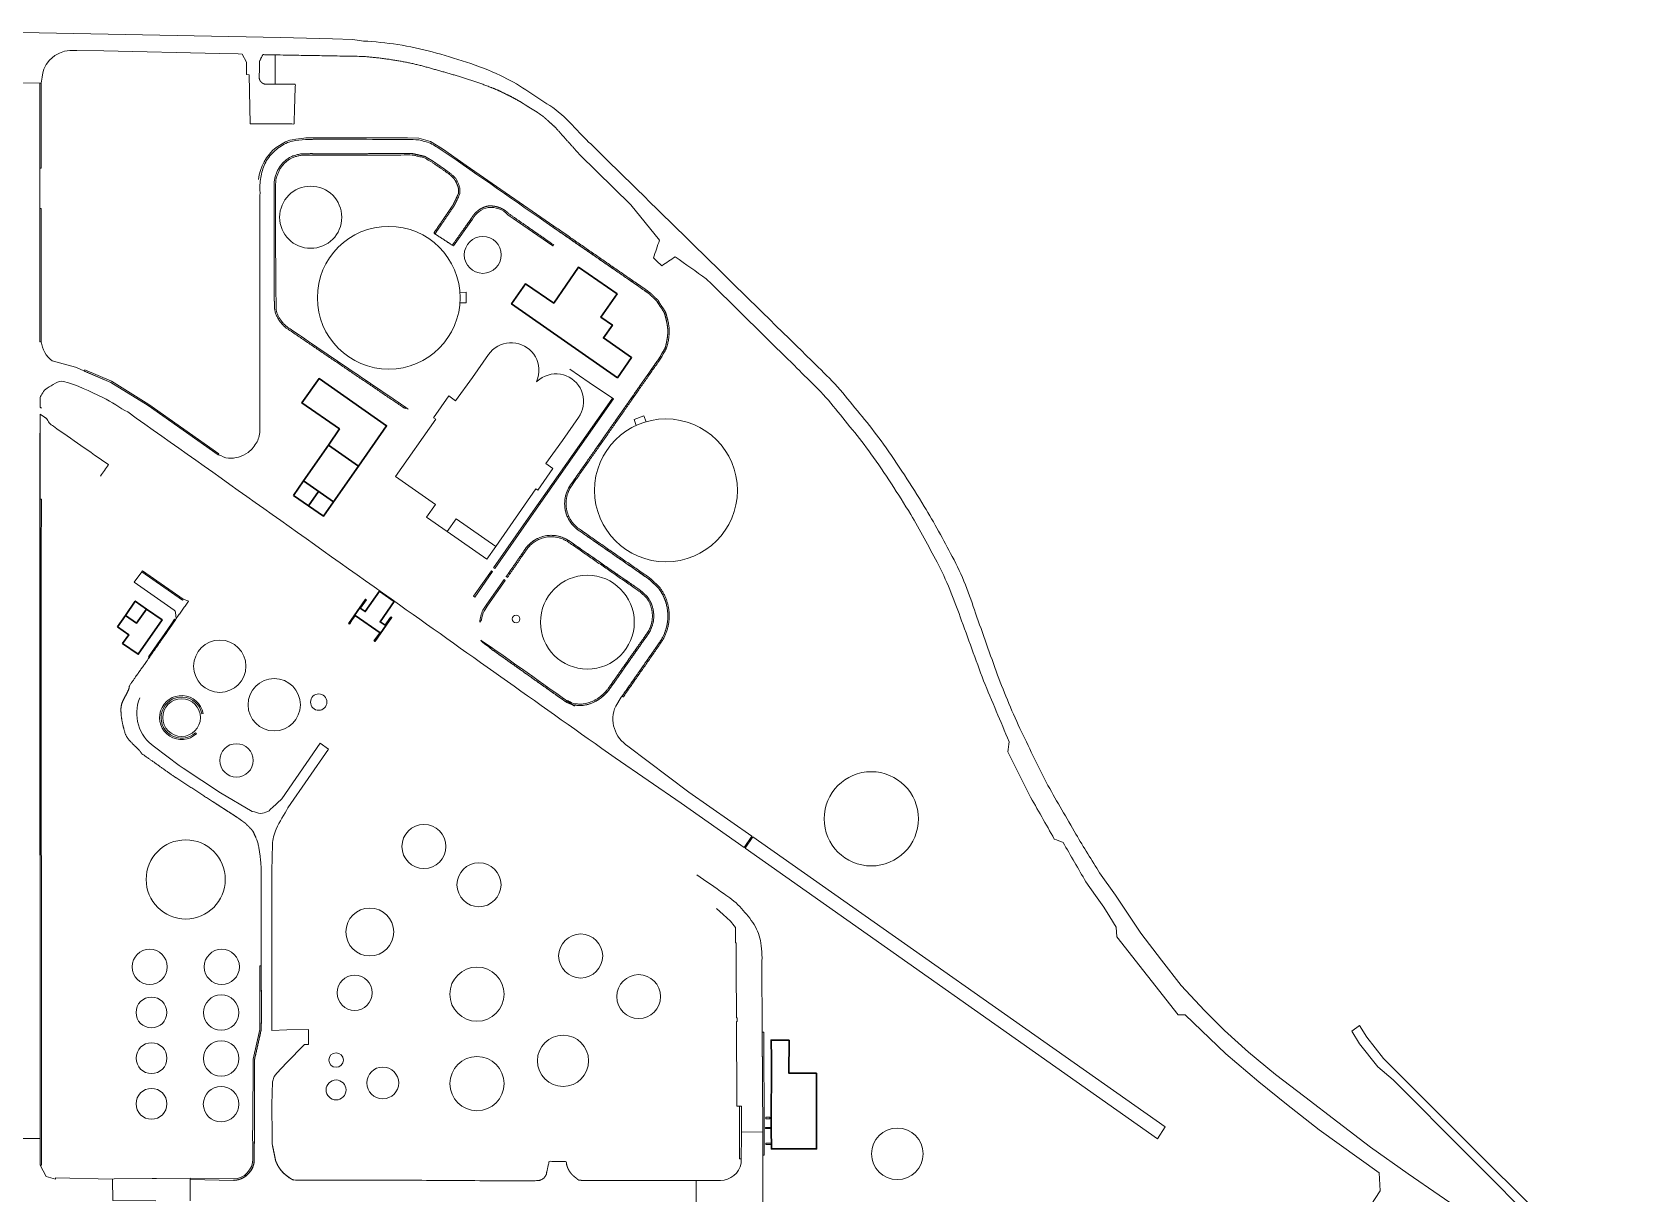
# Model space of a CAD drawing. Header units: millimetres. Extents: x 0 to 840, y 0 to 594.
# Drawn here: x 747.36 to 774.52, y 201.6 to 221.41 of the extents above; entities that cross this region are included whole.
import ezdxf

# ---------------------------------------------------------------- set-up
doc = ezdxf.new("R2010")
doc.units = ezdxf.units.MM
doc.layers.add('AC-0000-BESTAAND-co-06', color=1, linetype='Continuous')

msp = doc.modelspace()

# ---------------------------------------------------------------- linework, layer by layer
at = {"layer": 'AC-0000-BESTAAND-co-06', "linetype": 'Continuous', "lineweight": 13, "transparency": 33554687}
for p, q in [((751.508, 220.518), (751.509, 221.018)), ((747.107, 220.539), (747.518, 220.533)), ((759.82, 204.37), (759.814, 205.519)), ((759.386, 203.086), (759.464, 203.086)), ((747.493, 202.534), (747.104, 202.535)), ((759.464, 202.646), (759.828, 202.64)), ((750.061, 201.467), (750.062, 201.831)), ((758.693, 201.814), (758.692, 201.449)), ((770.204, 201.395), (770.36, 201.639))]:
    msp.add_line(p, q, dxfattribs=at)
at = {"layer": 'AC-0000-BESTAAND-co-06', "linetype": 'Continuous', "lineweight": 30, "transparency": 33554687}
for p, q in [((751.991, 213.75), (752.504, 213.393)), ((752.247, 213.571), (752.077, 213.325)), ((748.819, 211.259), (748.954, 211.454)), ((749.584, 211.378), (749.315, 211.565))]:
    msp.add_line(p, q, dxfattribs=at)
at = {"layer": 'AC-0000-BESTAAND-co-06', "linetype": 'Continuous', "lineweight": 13, "transparency": 33554687, "flags": 128}
for points in [[(752.488, 221.294), (751.599, 221.315), (746.598, 221.411)], [(753.019, 221.253), (752.837, 221.28), (752.489, 221.294)], [(747.518, 220.533), (747.534, 220.639), (747.547, 220.712), (747.566, 220.773), (747.602, 220.854), (747.662, 220.93), (747.753, 221.005), (747.831, 221.048), (747.918, 221.079), (748.009, 221.091), (748.124, 221.092), (748.589, 221.088), (750.558, 221.041), (750.88, 221.033), (750.947, 221.032), (751.02, 220.895), (751.019, 220.684), (751.064, 220.675), (751.081, 219.84)], [(747.494, 220.533), (747.495, 216.125), (747.519, 216.125)], [(756.702, 219.319), (757.576, 218.46), (758.067, 217.857)], [(754.66, 216.961), (754.769, 216.97), (754.77, 216.79), (754.661, 216.789)], [(755.256, 212.255), (755.845, 213.099), (757.284, 215.148), (756.869, 215.429), (756.539, 215.659)], [(747.606, 214.814), (747.498, 214.891), (747.501, 202.076), (747.603, 201.884), (747.763, 201.841), (747.763, 201.859), (748.736, 201.837)], [(757.839, 214.758), (757.8, 214.859), (757.632, 214.796), (757.67, 214.695)], [(755.275, 212.631), (754.595, 213.105), (754.442, 212.885)], [(754.914, 211.768), (755.22, 212.203)], [(751.12, 208.111), (750.578, 208.428), (749.938, 208.848), (749.873, 208.895), (749.45, 209.216)], [(751.724, 208.172), (752.42, 209.174), (752.276, 209.275), (751.622, 208.325), (751.461, 208.175)], [(759.642, 207.688), (758.569, 208.443), (757.528, 209.227)], [(759.642, 207.688), (759.51, 207.498), (758.436, 208.254), (757.311, 209.024)], [(751.466, 207.552), (751.453, 207.096), (751.453, 204.684), (751.455, 204.374), (751.708, 204.384), (751.709, 204.389), (752.08, 204.39), (752.079, 204.136)], [(766.694, 202.729), (759.66, 207.676), (759.53, 207.483)], [(766.694, 202.729), (766.561, 202.529), (759.53, 207.483)], [(766.279, 206.034), (765.847, 206.682), (765.575, 207.063)], [(765.341, 206.91), (765.507, 206.679), (765.646, 206.478), (765.748, 206.314), (765.86, 206.139)], [(759.04, 206.456), (759.151, 206.355), (759.276, 206.241), (759.342, 206.162), (759.364, 206.13), (759.361, 205.869), (759.372, 205.871), (759.374, 205.758), (759.374, 205.439)], [(770.343, 201.948), (769.322, 202.679), (768.764, 203.116), (768.293, 203.499), (767.728, 203.976), (767.037, 204.642), (766.916, 204.643), (765.868, 205.974), (765.86, 206.139)], [(771.894, 201.204), (770.841, 201.928), (770.196, 202.387), (769.64, 202.814), (769.075, 203.242), (768.576, 203.624), (768.113, 204.005), (767.703, 204.377), (767.362, 204.719), (766.968, 205.144), (766.631, 205.573), (766.279, 206.034)], [(774.523, 199.795), (770.418, 203.897), (770.136, 204.26), (770.007, 204.461), (769.879, 204.362), (770.009, 204.145), (770.323, 203.757), (770.581, 203.535), (774.419, 199.68)], [(759.459, 202.186), (759.429, 202.186), (759.434, 203.086)], [(759.464, 203.086), (759.464, 202.646), (759.458, 202.11)], [(749.475, 201.467), (748.74, 201.473), (748.735, 201.834)], [(748.736, 201.837), (748.764, 201.847), (749.409, 201.85), (749.487, 201.852), (750.063, 201.855), (750.062, 201.831), (750.804, 201.819)], [(770.36, 201.639), (770.343, 201.948), (770.344, 201.93)]]:
    msp.add_lwpolyline(points, dxfattribs=at)
for points in [[(747.518, 220.533), (747.519, 219.088), (747.495, 219.088), (747.494, 220.533)], [(747.519, 218.398), (747.519, 216.125), (747.495, 216.125), (747.495, 218.398)], [(755.123, 212.413), (755.275, 212.631), (755.958, 213.614), (755.993, 213.591), (756.248, 213.962), (756.128, 214.045), (756.412, 214.44), (756.687, 214.833), (756.715, 214.878), (756.737, 214.926), (756.755, 214.976), (756.766, 215.028), (756.771, 215.081), (756.771, 215.134), (756.765, 215.186), (756.753, 215.238), (756.735, 215.288), (756.711, 215.336), (756.683, 215.38), (756.649, 215.421), (756.612, 215.459), (756.57, 215.491), (756.525, 215.519), (756.477, 215.542), (756.427, 215.559), (756.375, 215.571), (756.322, 215.576), (756.269, 215.576), (756.217, 215.569), (756.165, 215.557), (756.115, 215.539), (756.067, 215.516), (756.023, 215.487), (755.982, 215.454), (755.967, 215.439), (755.976, 215.458), (755.993, 215.508), (756.004, 215.56), (756.01, 215.613), (756.01, 215.666), (756.003, 215.718), (755.991, 215.77), (755.973, 215.82), (755.95, 215.867), (755.921, 215.912), (755.888, 215.953), (755.85, 215.99), (755.808, 216.023), (755.763, 216.051), (755.715, 216.074), (755.665, 216.091), (755.613, 216.102), (755.561, 216.108), (755.508, 216.107), (755.455, 216.101), (755.403, 216.089), (755.354, 216.071), (755.306, 216.048), (755.261, 216.019), (755.22, 215.986), (755.183, 215.948), (755.15, 215.906), (755.15, 215.906), (754.875, 215.513), (754.588, 215.115), (754.47, 215.199), (754.211, 214.829), (754.248, 214.805), (753.565, 213.823), (754.244, 213.35), (754.094, 213.131), (754.442, 212.885)], [(750.54, 214.193), (749.344, 215.035), (748.704, 215.428), (748.252, 215.624), (748.262, 215.646), (748.715, 215.45), (749.357, 215.055), (750.551, 214.215)], [(757.284, 215.148), (755.845, 213.099), (755.256, 212.255), (755.236, 212.268), (755.826, 213.113), (757.251, 215.142), (757.264, 215.162)], [(747.501, 202.076), (747.525, 202.076), (747.52, 212.648), (747.525, 213.273), (747.522, 213.437), (747.497, 213.437), (747.497, 213.275), (747.496, 212.648)], [(749.246, 212.215), (749.236, 212.201), (749.931, 211.716), (749.942, 211.731)], [(755.22, 212.203), (754.914, 211.768), (754.894, 211.782), (755.2, 212.217)], [(749.348, 210.75), (749.541, 211.026), (749.574, 211.073), (749.741, 211.314), (749.792, 211.391), (749.807, 211.381), (749.756, 211.304), (749.589, 211.063), (749.556, 211.016), (749.362, 210.74)], [(759.852, 202.251), (759.852, 202.64), (759.846, 204.345), (759.82, 204.345), (759.828, 202.64), (759.828, 202.251)]]:
    msp.add_lwpolyline(points, close=True, dxfattribs=at)
for points in [[(751.226, 218.89, -0.203236), (751.528, 219.439), (751.528, 219.439), (751.686, 219.535), (751.76, 219.561), (751.797, 219.571), (751.861, 219.582), (751.955, 219.594), (751.997, 219.599), (752.035, 219.602), (752.06, 219.603), (752.099, 219.604), (752.172, 219.604), (752.306, 219.604), (753.434, 219.604), (753.769, 219.604), (753.962, 219.598), (754.161, 219.539), (754.362, 219.417), (754.771, 219.133), (756.263, 218.098)], [(754.532, 217.772), (754.552, 217.759), (754.877, 218.216), (754.877, 218.216, -0.223186), (755.148, 218.416), (755.145, 218.416, -0.222022), (755.48, 218.291), (755.481, 218.29), (756.245, 217.758)], [(747.519, 216.125, 0.216617), (747.708, 215.798), (747.708, 215.798), (748.105, 215.688), (748.704, 215.428), (749.344, 215.035), (750.54, 214.193)], [(749.823, 211.405), (749.809, 211.504), (749.809, 211.504, 0.236848), (749.786, 211.545), (749.786, 211.545), (749.106, 212.023), (749.236, 212.201), (749.931, 211.716), (749.942, 211.731), (750.035, 211.701)], [(755, 211.342, -0.092263), (755.054, 211.544), (755.054, 211.544), (755.109, 211.63), (755.12, 211.645), (755.415, 212.068)], [(755.257, 210.84), (755.245, 210.849), (755.245, 210.849, -0.092157), (755.112, 210.964)], [(757.528, 209.227, -0.173025), (757.296, 209.524), (757.296, 209.524, -0.190595), (757.32, 209.908), (757.32, 209.908), (757.415, 210.059)], [(759.937, 200.758, -0.36579), (759.827, 200.837), (759.827, 200.837), (759.828, 202.64), (759.82, 204.37)], [(751.825, 201.823, -0.20507), (751.517, 202.158), (751.517, 202.158), (751.458, 202.444), (751.461, 202.555), (751.455, 203.11), (751.464, 203.498), (751.494, 203.589), (751.537, 203.646), (751.704, 203.821), (752.009, 204.136), (752.079, 204.136)], [(759.063, 201.819), (759.105, 201.819), (759.105, 201.819, 0.366024), (759.458, 202.11)]]:
    msp.add_lwpolyline(points, format="xyb", dxfattribs=at)
at = {"layer": 'AC-0000-BESTAAND-co-06', "linetype": 'Continuous', "lineweight": 30, "transparency": 33554687, "flags": 128}
for points in [[(755.783, 217.114), (756.262, 216.783), (756.687, 217.399), (757.342, 216.94), (757.065, 216.545), (757.263, 216.409), (757.109, 216.19), (757.59, 215.853), (757.348, 215.511), (755.543, 216.771), (755.781, 217.115)], [(749.315, 211.565), (749.145, 211.324), (748.954, 211.454), (749.123, 211.699)], [(748.819, 211.259), (748.954, 211.454), (749.145, 211.324), (749.315, 211.565), (749.584, 211.378), (749.174, 210.793), (748.907, 210.977), (749.011, 211.127)]]:
    msp.add_lwpolyline(points, close=True, dxfattribs=at)
for points in [[(752.93, 214.004), (753.41, 214.692), (752.259, 215.496), (751.967, 215.082), (752.607, 214.636), (752.418, 214.361), (752.93, 214.004)], [(751.822, 213.503), (752.332, 213.147), (752.504, 213.393), (752.93, 214.004), (752.418, 214.361), (751.991, 213.75), (751.822, 213.503)], [(753.54, 211.695), (753.3, 211.344), (753.385, 211.287), (753.484, 211.428), (753.495, 211.423), (753.21, 211.012), (753.199, 211.02), (753.244, 211.084), (753.299, 211.161), (752.875, 211.455), (752.82, 211.379), (752.776, 211.312), (752.765, 211.319), (753.05, 211.73), (753.06, 211.723), (752.961, 211.58), (753.046, 211.521), (753.289, 211.869), (753.54, 211.695)], [(759.977, 203.897), (759.971, 204.211), (760.276, 204.21), (760.275, 203.646), (760.744, 203.646), (760.745, 202.356), (759.975, 202.355), (759.974, 202.703), (759.977, 203.897)]]:
    msp.add_lwpolyline(points, dxfattribs=at)
at = {"layer": 'AC-0000-BESTAAND-co-06', "linetype": 'Continuous', "lineweight": 13, "transparency": 33554687, "flags": 128}
for points in [[(755.415, 212.068), (755.12, 211.645), (755.109, 211.63), (755.054, 211.544), (755.054, 211.544, 0.092263), (755, 211.342), (755, 211.342), (755.029, 211.383), (755.029, 211.383, -0.072184), (755.075, 211.534), (755.074, 211.531), (755.129, 211.616), (755.14, 211.631), (755.14, 211.632), (755.434, 212.054)], [(750.168, 209.438, -3.863551), (750.281, 209.784), (750.281, 209.784), (750.258, 209.779), (750.258, 209.779, 3.858453), (750.152, 209.455), (750.152, 209.455), (750.168, 209.438), (750.168, 209.438)], [(751.154, 202.178, -0.402919), (750.804, 201.819), (750.804, 201.819), (750.062, 201.831), (750.063, 201.855), (750.799, 201.843), (750.799, 201.843, 0.402919), (751.13, 202.182), (751.13, 202.182), (751.126, 202.418), (751.125, 202.553), (751.131, 202.787), (751.135, 203.885), (751.248, 204.395), (751.248, 204.582), (751.248, 204.931), (751.248, 205.481), (751.273, 205.481), (751.275, 204.592), (751.272, 204.392), (751.159, 203.883), (751.155, 202.787), (751.154, 202.178)]]:
    msp.add_lwpolyline(points, format="xyb", close=True, dxfattribs=at)
at = {"layer": 'AC-0000-BESTAAND-co-06', "linetype": 'Continuous', "lineweight": 0, "transparency": 33554687, "flags": 128}
for points in [[(759.374, 205.439), (759.378, 204.59), (759.391, 204.59), (759.391, 204.53), (759.379, 204.53), (759.386, 203.158), (759.386, 203.086)], [(759.971, 202.703), (759.877, 202.705), (759.877, 202.722), (759.972, 202.721), (759.971, 202.703)], [(759.95, 202.898), (759.883, 202.898), (759.883, 202.868), (759.893, 202.868), (759.95, 202.867), (759.95, 202.898)], [(759.97, 202.431), (759.878, 202.433), (759.878, 202.452), (759.971, 202.451), (759.97, 202.431)]]:
    msp.add_lwpolyline(points, dxfattribs=at)
at = {"layer": 'AC-0000-BESTAAND-co-06', "linetype": 'Continuous', "lineweight": 13, "transparency": 33554687}
for centre, radius in [((752.116, 218.248), 0.53), ((753.448, 216.875), 1.218), ((755.051, 217.606), 0.315), ((758.176, 213.589), 1.219), ((756.837, 211.34), 0.8), ((755.62, 211.395), 0.066), ((750.565, 210.589), 0.446), ((751.494, 209.932), 0.446), ((749.913, 209.713), 0.321), ((752.253, 209.977), 0.14), ((750.85, 208.983), 0.285), ((761.68, 207.986), 0.804), ((754.048, 207.514), 0.376), ((749.984, 206.952), 0.675), ((754.987, 206.862), 0.376), ((753.124, 206.056), 0.408), ((756.722, 205.646), 0.376), ((749.369, 205.461), 0.3), ((750.599, 205.461), 0.3), ((754.952, 204.995), 0.462), ((752.865, 205.018), 0.3), ((757.711, 204.953), 0.375), ((749.399, 204.683), 0.263), ((750.589, 204.68), 0.302), ((756.421, 203.858), 0.437), ((749.401, 203.903), 0.263), ((750.589, 203.898), 0.302), ((752.549, 203.871), 0.124), ((753.346, 203.481), 0.271), ((754.953, 203.469), 0.462), ((752.549, 203.361), 0.17), ((749.4, 203.124), 0.263), ((750.587, 203.119), 0.303), ((762.124, 202.271), 0.44)]:
    msp.add_circle(centre, radius, dxfattribs=at)
at = {"layer": 'AC-0000-BESTAAND-co-06', "linetype": 'Continuous', "lineweight": 13, "transparency": 33554687, "extrusion": (0, 0, -1)}
msp.add_arc((-749.838, 209.787), 0.69, 304.2403, 22.2294, dxfattribs=at)
at = {"layer": 'AC-0000-BESTAAND-co-06', "linetype": 'Continuous', "lineweight": 13, "transparency": 33554687}
for points, knots in [([(753.019, 221.253), (753.392, 221.236), (753.815, 221.173), (754.189, 221.07), (754.577, 220.963), (754.974, 220.842), (755.352, 220.667), (755.656, 220.527), (755.918, 220.33), (756.198, 220.152), (756.468, 219.98), (756.699, 219.669), (756.894, 219.498), (758.097, 218.317), (759.301, 217.136), (760.505, 215.956), (760.723, 215.727), (761.017, 215.476), (761.235, 215.203), (761.453, 214.929), (761.683, 214.665), (761.886, 214.379), (762.132, 214.032), (762.361, 213.677), (762.583, 213.315), (762.755, 213.036), (762.905, 212.746), (763.062, 212.461), (763.229, 212.156), (763.359, 211.798), (763.457, 211.494), (763.583, 211.142), (763.708, 210.79), (763.834, 210.438), (763.954, 210.123), (764.091, 209.784), (764.245, 209.469), (764.394, 209.164), (764.531, 208.852), (764.694, 208.554), (764.848, 208.274), (765.012, 208.002), (765.171, 207.725), (765.3, 207.501), (765.446, 207.28), (765.575, 207.063)], [0, 0, 0, 0, 0.054295, 0.054295, 0.054295, 0.110746, 0.110746, 0.110746, 0.156202, 0.156202, 0.156202, 0.2, 0.2, 0.2, 0.4, 0.4, 0.4, 0.438894, 0.438894, 0.438894, 0.477804, 0.477804, 0.477804, 0.524969, 0.524969, 0.524969, 0.561275, 0.561275, 0.561275, 0.6, 0.6, 0.6, 0.8, 0.8, 0.8, 0.85536, 0.85536, 0.85536, 0.90893, 0.90893, 0.90893, 0.959218, 0.959218, 0.959218, 1, 1, 1, 1]), ([(751.251, 218.618), (751.252, 218.678), (751.25, 218.74), (751.25, 218.8), (751.251, 218.882), (751.269, 218.965), (751.291, 219.046), (751.313, 219.127), (751.349, 219.198), (751.4, 219.267), (751.452, 219.339), (751.511, 219.393), (751.585, 219.443), (751.655, 219.491), (751.725, 219.532), (751.806, 219.548), (751.879, 219.563), (751.953, 219.572), (752.027, 219.574), (752.066, 219.575), (752.107, 219.577), (752.146, 219.577), (752.156, 219.577), (752.165, 219.578), (752.174, 219.579), (752.705, 219.578), (753.235, 219.577), (753.766, 219.576), (753.831, 219.574), (753.895, 219.572), (753.96, 219.57), (754.026, 219.551), (754.093, 219.531), (754.159, 219.512), (754.226, 219.471), (754.293, 219.43), (754.36, 219.389), (754.99, 218.952), (755.62, 218.515), (756.249, 218.078)], [0, 0, 0, 0, 0.060027, 0.060027, 0.060027, 0.141942, 0.141942, 0.141942, 0.222926, 0.222926, 0.222926, 0.306904, 0.306904, 0.306904, 0.387497, 0.387497, 0.387497, 0.460643, 0.460643, 0.460643, 0.5, 0.5, 0.5, 0.583333, 0.583333, 0.583333, 0.666667, 0.666667, 0.666667, 0.75, 0.75, 0.75, 0.833333, 0.833333, 0.833333, 0.916667, 0.916667, 0.916667, 1, 1, 1, 1]), ([(750.54, 214.193), (750.595, 214.19), (750.653, 214.137), (750.713, 214.136), (750.77, 214.135), (750.828, 214.141), (750.884, 214.158), (750.944, 214.176), (750.998, 214.198), (751.05, 214.236), (751.117, 214.286), (751.162, 214.354), (751.2, 214.417), (751.235, 214.474), (751.249, 214.569), (751.25, 214.625), (751.251, 215.956), (751.251, 217.287), (751.251, 218.618)], [0, 0, 0, 0, 0.092217, 0.092217, 0.092217, 0.179805, 0.179805, 0.179805, 0.272715, 0.272715, 0.272715, 0.391348, 0.391348, 0.391348, 0.5, 0.5, 0.5, 1, 1, 1, 1]), ([(758.067, 217.857), (758.032, 217.756), (757.997, 217.655), (757.962, 217.554), (758.01, 217.51), (758.058, 217.466), (758.106, 217.422), (758.183, 217.472), (758.259, 217.523), (758.336, 217.573), (758.512, 217.447), (758.689, 217.322), (758.865, 217.196), (759.353, 216.717), (759.84, 216.238), (760.327, 215.76), (760.538, 215.537), (760.82, 215.293), (761.03, 215.028), (761.246, 214.757), (761.472, 214.495), (761.674, 214.212), (761.914, 213.876), (762.138, 213.532), (762.352, 213.179), (762.514, 212.913), (762.654, 212.635), (762.801, 212.363), (762.961, 212.067), (763.092, 211.727), (763.196, 211.432), (763.329, 211.068), (763.461, 210.705), (763.594, 210.341), (763.74, 209.995), (763.885, 209.648), (764.031, 209.302), (764.024, 209.243), (764.018, 209.185), (764.011, 209.126), (764.131, 208.885), (764.251, 208.643), (764.371, 208.401), (764.515, 208.148), (764.659, 207.894), (764.802, 207.64), (764.852, 207.621), (764.901, 207.603), (764.951, 207.584), (765.081, 207.359), (765.211, 207.135), (765.341, 206.91)], [0, 0, 0, 0, 0.066667, 0.066667, 0.066667, 0.133333, 0.133333, 0.133333, 0.2, 0.2, 0.2, 0.266667, 0.266667, 0.266667, 0.333333, 0.333333, 0.333333, 0.397937, 0.397937, 0.397937, 0.464148, 0.464148, 0.464148, 0.542899, 0.542899, 0.542899, 0.60224, 0.60224, 0.60224, 0.666667, 0.666667, 0.666667, 0.714286, 0.714286, 0.714286, 0.761905, 0.761905, 0.761905, 0.809524, 0.809524, 0.809524, 0.857143, 0.857143, 0.857143, 0.904762, 0.904762, 0.904762, 0.952381, 0.952381, 0.952381, 1, 1, 1, 1]), ([(747.498, 215.174), (747.521, 215.205), (747.556, 215.299), (747.618, 215.333), (747.712, 215.384), (747.807, 215.467), (747.901, 215.446), (748.124, 215.394), (748.346, 215.276), (748.569, 215.173), (748.721, 215.102), (748.862, 214.99), (748.995, 214.926), (750.541, 213.829), (752.087, 212.732), (753.632, 211.634), (754.859, 210.764), (756.085, 209.894), (757.311, 209.024)], [0, 0, 0, 0, 0.057882, 0.057882, 0.057882, 0.146696, 0.146696, 0.146696, 0.3566, 0.3566, 0.3566, 0.5, 0.5, 0.5, 0.75, 0.75, 0.75, 1, 1, 1, 1]), ([(747.526, 214.99), (747.525, 214.993), (747.524, 214.996), (747.523, 214.999), (747.52, 214.999), (747.517, 214.999), (747.514, 214.999), (747.508, 215.003), (747.503, 215.006), (747.498, 215.01), (747.498, 215.065), (747.498, 215.12), (747.498, 215.174)], [0, 0, 0, 0, 0.25, 0.25, 0.25, 0.5, 0.5, 0.5, 0.75, 0.75, 0.75, 1, 1, 1, 1]), ([(747.498, 214.891), (747.498, 214.406), (747.497, 213.922), (747.497, 213.437), (747.497, 213.922), (747.498, 214.406), (747.498, 214.891), (747.534, 214.865), (747.57, 214.839), (747.607, 214.814), (747.607, 214.814), (747.607, 214.814), (747.607, 214.814), (747.622, 214.79), (747.639, 214.766), (747.655, 214.743), (747.672, 214.717), (747.708, 214.697), (747.726, 214.682), (748.039, 214.464), (748.352, 214.246), (748.665, 214.028), (748.621, 213.963), (748.576, 213.898), (748.531, 213.833)], [0, 0, 0, 0, 0.1, 0.1, 0.1, 0.2, 0.2, 0.2, 0.4, 0.4, 0.4, 0.6, 0.6, 0.6, 0.695161, 0.695161, 0.695161, 0.8, 0.8, 0.8, 0.9, 0.9, 0.9, 1, 1, 1, 1]), ([(751.461, 208.175), (751.44, 208.163), (751.414, 208.123), (751.382, 208.111), (751.342, 208.096), (751.302, 208.08), (751.262, 208.078), (751.215, 208.075), (751.167, 208.112), (751.12, 208.111)], [0, 0, 0, 0, 0.273273, 0.273273, 0.273273, 0.607547, 0.607547, 0.607547, 1, 1, 1, 1]), ([(751.466, 207.552), (751.466, 207.592), (751.47, 207.638), (751.48, 207.678), (751.492, 207.723), (751.51, 207.768), (751.527, 207.812), (751.576, 207.941), (751.677, 208.061), (751.724, 208.172)], [0, 0, 0, 0, 0.186453, 0.186453, 0.186453, 0.395821, 0.395821, 0.395821, 1, 1, 1, 1]), ([(759.814, 205.519), (759.818, 205.64), (759.813, 205.791), (759.789, 205.913), (759.769, 206.015), (759.72, 206.121), (759.658, 206.217), (759.592, 206.318), (759.512, 206.4), (759.436, 206.489), (759.36, 206.576), (759.242, 206.65), (759.167, 206.708), (759.012, 206.816), (758.856, 206.924), (758.701, 207.032)], [0, 0, 0, 0, 0.138549, 0.138549, 0.138549, 0.254705, 0.254705, 0.254705, 0.378129, 0.378129, 0.378129, 0.5, 0.5, 0.5, 1, 1, 1, 1])]:
    msp.add_open_spline(points, degree=3, knots=knots, dxfattribs=at)
for points, weights, degree, knots in [([(751.081, 219.84), (751.331, 219.84), (751.581, 219.839), (751.832, 219.839), (751.839, 220.065), (751.846, 220.292), (751.853, 220.518), (751.68, 220.518), (751.506, 220.518), (751.333, 220.519), (751.281, 220.53), (751.246, 220.569), (751.238, 220.621), (751.24, 220.717), (751.241, 220.813), (751.243, 220.909), (751.261, 220.947), (751.28, 220.984), (751.299, 221.022), (751.369, 221.021), (751.439, 221.019), (751.509, 221.018), (752.004, 221.009), (752.499, 221.001), (752.994, 220.992), (753.353, 220.966), (753.746, 220.908), (754.105, 220.806), (754.439, 220.712), (754.777, 220.619), (755.105, 220.497), (755.178, 220.469), (755.251, 220.441), (755.322, 220.409), (755.389, 220.378), (755.455, 220.344), (755.522, 220.312), (755.58, 220.284), (755.636, 220.248), (755.691, 220.22), (755.735, 220.192), (755.78, 220.163), (755.825, 220.134), (755.874, 220.104), (755.923, 220.075), (755.972, 220.045), (756.01, 220.018), (756.049, 219.991), (756.088, 219.963), (756.119, 219.935), (756.15, 219.907), (756.181, 219.879), (756.217, 219.847), (756.253, 219.814), (756.288, 219.782), (756.426, 219.628), (756.564, 219.473), (756.702, 219.319)], [1, 1, 1, 1, 1, 1, 1, 1, 1, 1, 0.881728202986, 0.881728202986, 1, 1, 1, 1, 1, 1, 1, 1, 1, 1, 1, 1, 1, 1, 1, 1, 1, 1, 1, 1, 1, 1, 1, 1, 1, 1, 1, 1, 1, 1, 1, 1, 1, 1, 1, 1, 1, 1, 1, 1, 1, 1, 1, 1, 1, 1], 3, [0, 0, 0, 0, 0.066667, 0.066667, 0.066667, 0.133333, 0.133333, 0.133333, 0.2, 0.2, 0.2, 0.4, 0.4, 0.4, 0.45, 0.45, 0.45, 0.5, 0.5, 0.5, 0.55, 0.55, 0.55, 0.6, 0.6, 0.6, 0.679867, 0.679867, 0.679867, 0.754022, 0.754022, 0.754022, 0.770634, 0.770634, 0.770634, 0.786408, 0.786408, 0.786408, 0.8, 0.8, 0.8, 0.833333, 0.833333, 0.833333, 0.866667, 0.866667, 0.866667, 0.9, 0.9, 0.9, 0.933333, 0.933333, 0.933333, 0.966667, 0.966667, 0.966667, 1, 1, 1, 1]), ([(753.725, 214.984), (753.055, 215.439), (752.384, 215.893), (751.714, 216.348), (751.606, 216.426), (751.533, 216.535), (751.502, 216.664), (751.499, 216.727), (751.497, 216.79), (751.494, 216.853), (751.493, 217.472), (751.493, 218.09), (751.492, 218.709), (751.491, 218.755), (751.493, 218.805), (751.495, 218.851), (751.498, 218.909), (751.517, 218.968), (751.541, 219.025), (751.572, 219.094), (751.613, 219.15), (751.67, 219.202), (751.718, 219.247), (751.768, 219.279), (751.829, 219.299), (751.885, 219.317), (751.941, 219.332), (751.998, 219.332), (752.045, 219.332), (752.096, 219.333), (752.143, 219.333), (752.153, 219.332), (752.163, 219.332), (752.172, 219.331), (752.698, 219.332), (753.225, 219.333), (753.751, 219.334), (753.782, 219.334), (753.813, 219.335), (753.844, 219.335), (753.917, 219.319), (753.989, 219.303), (754.061, 219.287), (754.106, 219.261), (754.15, 219.235), (754.195, 219.209), (754.296, 219.139), (754.396, 219.07), (754.497, 219), (754.519, 218.97), (754.584, 218.932), (754.606, 218.882), (754.627, 218.833), (754.658, 218.783), (754.66, 218.733), (754.661, 218.706), (754.662, 218.675), (754.661, 218.649), (754.631, 218.584), (754.6, 218.518), (754.569, 218.453), (754.458, 218.29), (754.347, 218.127), (754.236, 217.964), (754.335, 217.9), (754.433, 217.836), (754.532, 217.772), (754.64, 217.924), (754.748, 218.076), (754.856, 218.228), (754.917, 218.34), (755.018, 218.415), (755.143, 218.44), (755.277, 218.451), (755.403, 218.404), (755.497, 218.308), (755.751, 218.131), (756.005, 217.954), (756.259, 217.777), (756.254, 217.77), (756.249, 217.763), (756.244, 217.756)], [1, 1, 1, 1, 0.958040229419, 0.958040229419, 1, 1, 1, 1, 1, 1, 1, 1, 1, 1, 1, 1, 1, 1, 1, 1, 1, 1, 1, 1, 1, 1, 1, 1, 1, 1, 1, 1, 1, 1, 1, 1, 1, 1, 1, 1, 1, 1, 1, 1, 1, 1, 1, 1, 1, 1, 1, 1, 1, 1, 1, 1, 1, 1, 1, 1, 1, 1, 1, 1, 1, 1, 1, 1, 0.936735171991, 0.936735171991, 1, 0.937362713094, 0.937362713094, 1, 1, 1, 1, 1, 1, 1], 3, [0, 0, 0, 0, 0.1, 0.1, 0.1, 0.2, 0.2, 0.2, 0.25, 0.25, 0.25, 0.3, 0.3, 0.3, 0.313607, 0.313607, 0.313607, 0.330818, 0.330818, 0.330818, 0.351765, 0.351765, 0.351765, 0.369559, 0.369559, 0.369559, 0.386056, 0.386056, 0.386056, 0.4, 0.4, 0.4, 0.416667, 0.416667, 0.416667, 0.433333, 0.433333, 0.433333, 0.45, 0.45, 0.45, 0.466667, 0.466667, 0.466667, 0.483333, 0.483333, 0.483333, 0.5, 0.5, 0.5, 0.539845, 0.539845, 0.539845, 0.579231, 0.579231, 0.579231, 0.6, 0.6, 0.6, 0.625, 0.625, 0.625, 0.65, 0.65, 0.65, 0.675, 0.675, 0.675, 0.7, 0.7, 0.7, 0.8, 0.8, 0.8, 0.9, 0.9, 0.9, 0.95, 0.95, 0.95, 1, 1, 1, 1]), ([(754.236, 217.964), (754.229, 217.968), (754.223, 217.973), (754.216, 217.977), (754.327, 218.14), (754.438, 218.302), (754.548, 218.465), (754.577, 218.526), (754.606, 218.588), (754.635, 218.649), (754.635, 218.675), (754.636, 218.702), (754.636, 218.728), (754.637, 218.762), (754.618, 218.794), (754.606, 218.826), (754.599, 218.841), (754.593, 218.855), (754.585, 218.869), (754.572, 218.89), (754.558, 218.909), (754.541, 218.926), (754.531, 218.935), (754.521, 218.942), (754.512, 218.951), (754.503, 218.961), (754.493, 218.971), (754.483, 218.98), (754.425, 219.021), (754.367, 219.061), (754.309, 219.101), (754.267, 219.13), (754.224, 219.159), (754.182, 219.188), (754.139, 219.214), (754.095, 219.239), (754.052, 219.265), (753.984, 219.28), (753.915, 219.295), (753.847, 219.31), (753.257, 219.31), (752.667, 219.309), (752.077, 219.308), (752.077, 219.308), (752.077, 219.308), (752.077, 219.308), (752.052, 219.308), (752.026, 219.308), (752, 219.308), (751.945, 219.308), (751.891, 219.294), (751.838, 219.276), (751.78, 219.257), (751.732, 219.226), (751.686, 219.184), (751.632, 219.134), (751.592, 219.081), (751.564, 219.014), (751.54, 218.96), (751.522, 218.905), (751.519, 218.848), (751.518, 218.828), (751.517, 218.808), (751.517, 218.788), (751.517, 218.789), (751.517, 218.791), (751.517, 218.792), (751.517, 218.425), (751.517, 218.058), (751.517, 217.691), (751.52, 217.349), (751.523, 217.008), (751.526, 216.667), (751.526, 216.667), (751.526, 216.667), (751.526, 216.667), (751.556, 216.545), (751.626, 216.441), (751.728, 216.368), (751.728, 216.368), (751.728, 216.368), (751.728, 216.368), (752.398, 215.913), (753.068, 215.458), (753.739, 215.004), (753.734, 214.997), (753.73, 214.991), (753.725, 214.984)], [1, 1, 1, 1, 1, 1, 1, 1, 1, 1, 1, 1, 1, 1, 1, 1, 1, 1, 1, 1, 1, 1, 1, 1, 1, 1, 1, 1, 1, 1, 1, 1, 1, 1, 1, 1, 1, 1, 1, 1, 1, 1, 1, 1, 1, 1, 1, 1, 1, 1, 1, 1, 1, 1, 1, 1, 1, 1, 1, 1, 1, 1, 1, 1, 1, 1, 1, 1, 1, 1, 1, 1, 1, 1, 1, 1, 0.958635491899, 0.958635491899, 1, 1, 1, 1, 1, 1, 1, 1, 1, 1], 3, [0, 0, 0, 0, 0.071429, 0.071429, 0.071429, 0.107143, 0.107143, 0.107143, 0.142857, 0.142857, 0.142857, 0.157754, 0.157754, 0.157754, 0.176977, 0.176977, 0.176977, 0.18595, 0.18595, 0.18595, 0.199489, 0.199489, 0.199489, 0.206573, 0.206573, 0.206573, 0.214286, 0.214286, 0.214286, 0.285714, 0.285714, 0.285714, 0.309524, 0.309524, 0.309524, 0.333333, 0.333333, 0.333333, 0.357143, 0.357143, 0.357143, 0.428571, 0.428571, 0.428571, 0.5, 0.5, 0.5, 0.506392, 0.506392, 0.506392, 0.520134, 0.520134, 0.520134, 0.534789, 0.534789, 0.534789, 0.552158, 0.552158, 0.552158, 0.56647, 0.56647, 0.56647, 0.571429, 0.571429, 0.571429, 0.642857, 0.642857, 0.642857, 0.678571, 0.678571, 0.678571, 0.714286, 0.714286, 0.714286, 0.785714, 0.785714, 0.785714, 0.857143, 0.857143, 0.857143, 0.928571, 0.928571, 0.928571, 0.964286, 0.964286, 0.964286, 1, 1, 1, 1]), ([(758.076, 211.007), (757.86, 210.698), (757.645, 210.389), (757.429, 210.08), (757.436, 210.075), (757.442, 210.071), (757.449, 210.066), (757.664, 210.375), (757.88, 210.685), (758.095, 210.994), (758.296, 211.293), (758.285, 211.653), (758.066, 211.939), (758.011, 211.991), (757.956, 212.043), (757.901, 212.094), (757.505, 212.369), (757.109, 212.644), (756.713, 212.919), (756.444, 213.095), (756.385, 213.41), (756.57, 213.671), (757.082, 214.403), (757.594, 215.134), (758.106, 215.866), (758.121, 215.92), (758.182, 215.979), (758.196, 216.046), (758.216, 216.135), (758.235, 216.226), (758.233, 216.315), (758.231, 216.406), (758.207, 216.496), (758.183, 216.587), (758.16, 216.676), (758.072, 216.755), (758.049, 216.824), (758, 216.871), (757.951, 216.918), (757.902, 216.965), (757.355, 217.343), (756.809, 217.72), (756.263, 218.098), (756.259, 218.091), (756.254, 218.084), (756.249, 218.078), (756.795, 217.701), (757.341, 217.324), (757.886, 216.947), (757.934, 216.901), (757.982, 216.855), (758.03, 216.809), (758.052, 216.742), (758.138, 216.666), (758.161, 216.579), (758.183, 216.491), (758.206, 216.403), (758.208, 216.315), (758.21, 216.228), (758.192, 216.14), (758.173, 216.053), (758.159, 215.988), (758.1, 215.93), (758.086, 215.878), (757.57, 215.141), (757.054, 214.404), (756.539, 213.667), (756.361, 213.395), (756.427, 213.077), (756.699, 212.899), (757.095, 212.624), (757.492, 212.349), (757.888, 212.074), (757.941, 212.025), (757.994, 211.975), (758.047, 211.925), (758.259, 211.647), (758.27, 211.298), (758.076, 211.007)], [1, 1, 1, 1, 1, 1, 1, 1, 1, 1, 0.875688505744, 0.875688505744, 1, 1, 1, 1, 1, 1, 1, 0.795390095564, 0.795390095564, 1, 1, 1, 1, 1, 1, 1, 1, 1, 1, 1, 1, 1, 1, 1, 1, 1, 1, 1, 1, 1, 1, 1, 1, 1, 1, 1, 1, 1, 1, 1, 1, 1, 1, 1, 1, 1, 1, 1, 1, 1, 1, 1, 1, 1, 1, 0.804743327706, 0.804743327706, 1, 1, 1, 1, 1, 1, 1, 0.875744162219, 0.875744162219, 1], 3, [0, 0, 0, 0, 0.02381, 0.02381, 0.02381, 0.047619, 0.047619, 0.047619, 0.071429, 0.071429, 0.071429, 0.142857, 0.142857, 0.142857, 0.178571, 0.178571, 0.178571, 0.214286, 0.214286, 0.214286, 0.285714, 0.285714, 0.285714, 0.357143, 0.357143, 0.357143, 0.371203, 0.371203, 0.371203, 0.390203, 0.390203, 0.390203, 0.409496, 0.409496, 0.409496, 0.428571, 0.428571, 0.428571, 0.464286, 0.464286, 0.464286, 0.5, 0.5, 0.5, 0.571429, 0.571429, 0.571429, 0.607143, 0.607143, 0.607143, 0.642857, 0.642857, 0.642857, 0.661944, 0.661944, 0.661944, 0.681233, 0.681233, 0.681233, 0.700228, 0.700228, 0.700228, 0.714286, 0.714286, 0.714286, 0.785714, 0.785714, 0.785714, 0.857143, 0.857143, 0.857143, 0.892857, 0.892857, 0.892857, 0.928571, 0.928571, 0.928571, 1, 1, 1, 1]), ([(756.249, 218.078), (756.795, 217.701), (757.341, 217.324), (757.886, 216.947), (757.934, 216.901), (757.982, 216.855), (758.03, 216.809), (758.052, 216.742), (758.138, 216.666), (758.161, 216.579), (758.183, 216.491), (758.206, 216.403), (758.208, 216.315), (758.21, 216.228), (758.192, 216.14), (758.173, 216.053), (758.159, 215.988), (758.1, 215.93), (758.086, 215.878), (757.57, 215.141), (757.054, 214.404), (756.539, 213.667), (756.361, 213.395), (756.427, 213.077), (756.699, 212.899), (757.095, 212.624), (757.492, 212.349), (757.888, 212.074), (757.941, 212.025), (757.994, 211.975), (758.047, 211.925), (758.259, 211.647), (758.27, 211.298), (758.076, 211.007), (757.855, 210.691), (757.635, 210.375), (757.415, 210.059)], [1, 1, 1, 1, 1, 1, 1, 1, 1, 1, 1, 1, 1, 1, 1, 1, 1, 1, 1, 1, 1, 1, 0.804743327706, 0.804743327706, 1, 1, 1, 1, 1, 1, 1, 0.875744162219, 0.875744162219, 1, 1, 1, 1], 3, [0, 0, 0, 0, 0.071429, 0.071429, 0.071429, 0.142857, 0.142857, 0.142857, 0.181031, 0.181031, 0.181031, 0.219609, 0.219609, 0.219609, 0.257599, 0.257599, 0.257599, 0.285714, 0.285714, 0.285714, 0.428571, 0.428571, 0.428571, 0.571429, 0.571429, 0.571429, 0.642857, 0.642857, 0.642857, 0.714286, 0.714286, 0.714286, 0.857143, 0.857143, 0.857143, 1, 1, 1, 1]), ([(755.257, 210.84), (755.846, 210.422), (756.436, 210.004), (756.863, 209.689), (757.227, 210.217), (757.552, 210.679), (757.876, 211.142), (758.094, 211.468), (757.856, 211.779), (757.8, 211.83), (757.743, 211.881), (757.136, 212.303), (756.529, 212.724), (756.087, 213.037), (755.779, 212.591), (755.616, 212.355), (755.453, 212.119), (755.463, 212.112), (755.473, 212.105), (755.636, 212.341), (755.799, 212.577), (756.093, 213.003), (756.515, 212.704), (757.122, 212.283), (757.729, 211.862), (757.783, 211.813), (757.837, 211.765), (758.065, 211.467), (757.857, 211.155), (757.532, 210.693), (757.207, 210.231), (756.857, 209.723), (756.45, 210.024), (755.804, 210.481), (755.159, 210.939), (755.154, 210.931), (755.148, 210.923), (755.153, 210.919), (755.157, 210.915), (755.161, 210.911), (755.165, 210.908), (755.168, 210.905), (755.171, 210.902), (755.173, 210.901), (755.174, 210.899), (755.178, 210.896), (755.182, 210.893), (755.186, 210.889), (755.191, 210.886), (755.196, 210.882), (755.2, 210.878), (755.205, 210.875), (755.209, 210.872), (755.213, 210.869), (755.217, 210.866), (755.221, 210.864), (755.225, 210.861), (755.228, 210.859), (755.231, 210.858), (755.233, 210.856), (755.235, 210.855), (755.237, 210.854), (755.238, 210.853), (755.24, 210.852), (755.243, 210.85), (755.244, 210.849), (755.245, 210.849), (755.251, 210.844), (755.257, 210.84)], [1, 1, 1, 0.69587888528, 1, 1, 1, 0.813594186276, 1, 1, 1, 1, 1, 0.703093247784, 1, 1, 1, 1, 1, 1, 1, 0.703093247784, 1, 1, 1, 1, 1, 0.813747504367, 1, 1, 1, 0.69587888528, 1, 1, 1, 1, 1, 1, 1, 1, 1, 1, 1, 1, 1, 1, 1, 1, 1, 1, 1, 1, 1, 1, 1, 1, 1, 1, 1, 1, 1, 1, 1, 1, 1, 1, 1, 1, 1], 2, [0, 0, 0, 0.076923, 0.076923, 0.153846, 0.153846, 0.230769, 0.230769, 0.307692, 0.307692, 0.346154, 0.346154, 0.384615, 0.384615, 0.461538, 0.461538, 0.487179, 0.487179, 0.512821, 0.512821, 0.538462, 0.538462, 0.615385, 0.615385, 0.653846, 0.653846, 0.692308, 0.692308, 0.769231, 0.769231, 0.846154, 0.846154, 0.923077, 0.923077, 0.92735, 0.92735, 0.931624, 0.931624, 0.935897, 0.935897, 0.940171, 0.940171, 0.944444, 0.944444, 0.948718, 0.948718, 0.952991, 0.952991, 0.957265, 0.957265, 0.961538, 0.961538, 0.965812, 0.965812, 0.970085, 0.970085, 0.974359, 0.974359, 0.978632, 0.978632, 0.982906, 0.982906, 0.987179, 0.987179, 0.991453, 0.991453, 0.995726, 0.995726, 1, 1, 1]), ([(755.257, 210.84), (755.853, 210.417), (756.449, 209.995), (756.442, 210), (756.436, 210.004), (756.863, 209.689), (757.227, 210.217), (757.227, 210.217), (757.227, 210.217), (757.552, 210.679), (757.876, 211.142), (758.094, 211.468), (757.856, 211.779), (757.8, 211.83), (757.743, 211.881), (757.132, 212.305), (756.522, 212.729), (756.525, 212.726), (756.529, 212.724), (756.087, 213.037), (755.779, 212.591), (755.779, 212.591), (755.779, 212.591), (755.616, 212.355), (755.453, 212.119)], [1, 1, 1, 1, 1, 0.69587888528, 1, 1, 1, 1, 1, 0.813594186276, 1, 1, 1, 1, 1, 1, 1, 0.703093247784, 1, 1, 1, 1, 1], 2, [0, 0, 0, 0.090909, 0.090909, 0.181818, 0.181818, 0.272727, 0.272727, 0.363636, 0.363636, 0.454545, 0.454545, 0.545455, 0.545455, 0.590909, 0.590909, 0.636364, 0.636364, 0.727273, 0.727273, 0.818182, 0.818182, 0.909091, 0.909091, 1, 1, 1]), ([(750.028, 211.692), (749.96, 211.596), (749.891, 211.5), (749.823, 211.405), (749.801, 211.371), (749.778, 211.337), (749.756, 211.304), (749.7, 211.224), (749.645, 211.143), (749.589, 211.063), (749.578, 211.047), (749.567, 211.032), (749.556, 211.016), (749.379, 210.763), (749.202, 210.511), (749.024, 210.258), (749.016, 210.14), (748.887, 210.014), (748.88, 209.881), (748.873, 209.739), (748.906, 209.593), (748.948, 209.451), (748.992, 209.304), (749.188, 209.19), (749.23, 209.101), (749.41, 208.974), (749.589, 208.847), (749.768, 208.72), (749.783, 208.71), (749.799, 208.699), (749.814, 208.689), (750.02, 208.555), (750.226, 208.421), (750.433, 208.288), (750.576, 208.195), (750.72, 208.102), (750.863, 208.01), (750.912, 207.975), (750.96, 207.94), (751.008, 207.906), (751.037, 207.866), (751.113, 207.815), (751.141, 207.753), (751.169, 207.69), (751.202, 207.629), (751.217, 207.561), (751.231, 207.499), (751.242, 207.436), (751.25, 207.374), (751.26, 207.301), (751.267, 207.225), (751.269, 207.152), (751.27, 206.993), (751.27, 206.834), (751.27, 206.674), (751.272, 205.98), (751.273, 205.286), (751.275, 204.592), (751.274, 204.526), (751.273, 204.459), (751.272, 204.392), (751.235, 204.223), (751.197, 204.053), (751.159, 203.883), (751.158, 203.517), (751.157, 203.152), (751.155, 202.787), (751.155, 202.584), (751.154, 202.381), (751.154, 202.178), (751.152, 201.973), (751.009, 201.826), (750.804, 201.819)], [1, 1, 1, 1, 1, 1, 1, 1, 1, 1, 1, 1, 1, 1, 1, 1, 1, 1, 1, 1, 1, 1, 1, 1, 1, 1, 1, 1, 1, 1, 1, 1, 1, 1, 1, 1, 1, 1, 1, 1, 1, 1, 1, 1, 1, 1, 1, 1, 1, 1, 1, 1, 1, 1, 1, 1, 1, 1, 1, 1, 1, 1, 1, 1, 1, 1, 1, 1, 1, 1, 0.813774154741, 0.813774154741, 1], 3, [0, 0, 0, 0, 0.033333, 0.033333, 0.033333, 0.066667, 0.066667, 0.066667, 0.1, 0.1, 0.1, 0.133333, 0.133333, 0.133333, 0.166667, 0.166667, 0.166667, 0.218829, 0.218829, 0.218829, 0.275218, 0.275218, 0.275218, 0.333333, 0.333333, 0.333333, 0.366667, 0.366667, 0.366667, 0.4, 0.4, 0.4, 0.433333, 0.433333, 0.433333, 0.466667, 0.466667, 0.466667, 0.5, 0.5, 0.5, 0.540954, 0.540954, 0.540954, 0.583032, 0.583032, 0.583032, 0.62148, 0.62148, 0.62148, 0.666667, 0.666667, 0.666667, 0.694444, 0.694444, 0.694444, 0.722222, 0.722222, 0.722222, 0.75, 0.75, 0.75, 0.777778, 0.777778, 0.777778, 0.805556, 0.805556, 0.805556, 0.833333, 0.833333, 0.833333, 1, 1, 1, 1]), ([(759.063, 201.819), (758.93, 201.817), (758.796, 201.816), (758.663, 201.814), (758.317, 201.814), (757.971, 201.815), (757.625, 201.815), (757.343, 201.815), (757.062, 201.815), (756.781, 201.814), (756.749, 201.817), (756.718, 201.821), (756.686, 201.824), (756.669, 201.837), (756.653, 201.851), (756.636, 201.865), (756.542, 201.93), (756.485, 202.028), (756.473, 202.141), (756.377, 202.142), (756.28, 202.142), (756.184, 202.142), (756.17, 202.082), (756.156, 202.022), (756.143, 201.961), (756.135, 201.871), (756.068, 201.812), (755.978, 201.815), (755.942, 201.813), (755.907, 201.811), (755.871, 201.809), (755.846, 201.809), (755.821, 201.808), (755.796, 201.808), (755.233, 201.812), (754.67, 201.815), (754.107, 201.819), (753.518, 201.821), (752.929, 201.823), (752.34, 201.825), (752.169, 201.824), (751.997, 201.824), (751.825, 201.823), (751.679, 201.889), (751.57, 202.007), (751.517, 202.158), (751.497, 202.253), (751.478, 202.349), (751.458, 202.444), (751.459, 202.481), (751.46, 202.518), (751.461, 202.555)], [1, 1, 1, 1, 1, 1, 1, 1, 1, 1, 1, 1, 1, 1, 1, 1, 0.939154678547, 0.939154678547, 1, 1, 1, 1, 1, 1, 1, 0.814039259341, 0.814039259341, 1, 1, 1, 1, 1, 1, 1, 1, 1, 1, 1, 1, 1, 1, 1, 1, 0.946191220064, 0.946191220064, 1, 1, 1, 1, 1, 1, 1], 3, [0, 0, 0, 0, 0.111111, 0.111111, 0.111111, 0.222222, 0.222222, 0.222222, 0.259259, 0.259259, 0.259259, 0.296296, 0.296296, 0.296296, 0.333333, 0.333333, 0.333333, 0.444444, 0.444444, 0.444444, 0.5, 0.5, 0.5, 0.555556, 0.555556, 0.555556, 0.666667, 0.666667, 0.666667, 0.688889, 0.688889, 0.688889, 0.711111, 0.711111, 0.711111, 0.733333, 0.733333, 0.733333, 0.755556, 0.755556, 0.755556, 0.777778, 0.777778, 0.777778, 0.888889, 0.888889, 0.888889, 0.944444, 0.944444, 0.944444, 1, 1, 1, 1])]:
    msp.add_rational_spline(points, weights, degree=degree, knots=knots, dxfattribs=at)

doc.saveas('drawing.dxf')
